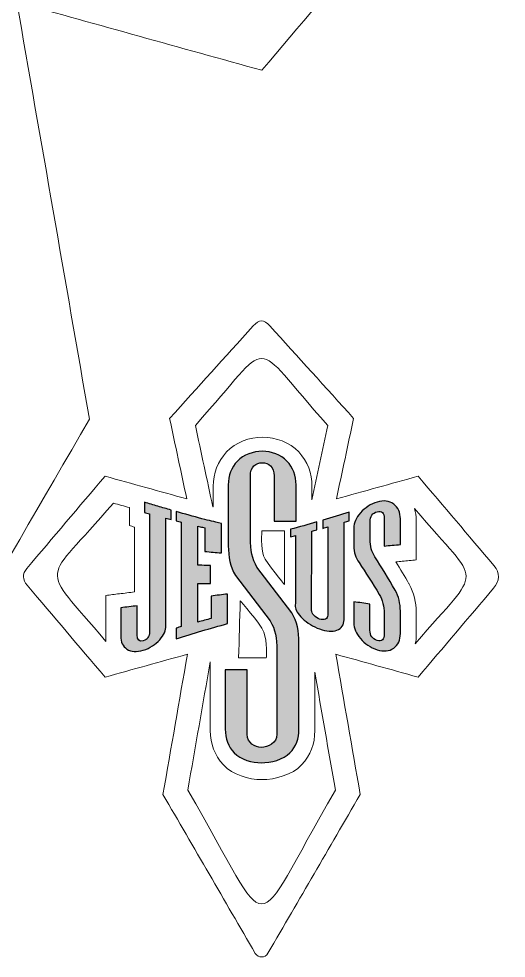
# Model space of a CAD drawing. Header units: millimetres. Extents: x -101 to 101, y -138 to 138.
# Drawn here: x 31.8 to 100.8, y -137.9 to -5 of the extents above; entities that cross this region are included whole.
import ezdxf

# ---------------------------------------------------------------- set-up
doc = ezdxf.new("R2010")
doc.units = ezdxf.units.MM
doc.header["$MEASUREMENT"] = 0
doc.layers.add('color logo', color=7, linetype='Continuous')

msp = doc.modelspace()

# ---------------------------------------------------------------- hatches: boundary and pattern name
at = {"layer": 'color logo'}
h = msp.add_hatch(color=18, dxfattribs=at)
edge = h.paths.add_edge_path()
edge.add_spline(control_points=[(71.4253, -105.4804), (71.4253, -106.7978), (70.9959, -107.9166), (70.1379, -108.8397), (69.28, -109.7624), (67.3704, -110.2283), (66.1025, -110.2283), (64.8153, -110.2283), (63.1312, -109.7627), (62.2729, -108.8397), (61.4148, -107.9165), (60.9856, -106.7916), (60.9856, -105.4726), (60.9856, -105.4726), (60.9856, -97.073), (60.9856, -97.073), (60.9856, -97.073), (64.1063, -97.073), (64.1063, -97.073), (64.1063, -97.073), (64.1063, -106.1966), (64.1063, -106.1966), (64.1063, -107.4372), (65.1859, -108.0585), (66.1025, -108.0585), (67.0063, -108.0585), (68.3046, -107.438), (68.3046, -106.1966), (68.3046, -106.1966), (68.3046, -94.2283), (68.3046, -94.2283), (68.3046, -92.6845), (68.0466, -91.2819), (67.3682, -90.1631), (67.3682, -90.1631), (62.4346, -83.7193), (62.4346, -83.7193), (61.7033, -82.5133), (61.4268, -81.0661), (61.4268, -79.5379), (61.4268, -79.5379), (61.4268, -70.902), (61.4268, -70.902), (61.4268, -69.5831), (61.8562, -68.4659), (62.7141, -67.543), (63.5721, -66.6201), (64.9475, -66.1542), (66.2348, -66.1542), (67.5027, -66.1542), (68.8715, -66.6198), (69.7297, -67.543), (70.5877, -68.466), (71.0169, -69.591), (71.0169, -70.9098), (71.0169, -70.9098), (71.0169, -76.0326), (71.0169, -76.0326), (71.0169, -76.0326), (67.8962, -76.0326), (67.8962, -76.0326), (67.8962, -76.0326), (67.8962, -69.6251), (67.8962, -69.6251), (67.8962, -68.3839), (67.1386, -67.7633), (66.2348, -67.7633), (65.3181, -67.7633), (64.5475, -68.3852), (64.5475, -69.6251), (64.5475, -69.6251), (64.5475, -78.506), (64.5475, -78.506), (64.5475, -80.04), (64.8058, -81.4376), (65.4837, -82.5557), (65.4837, -82.5557), (70.4175, -88.9995), (70.4175, -88.9995), (71.1486, -90.2054), (71.4253, -91.6618), (71.4253, -93.2044), (71.4253, -93.2044), (71.4253, -105.4804), (71.4253, -105.4804)], knot_values=[0, 0, 0, 0, 0.03571429, 0.03571429, 0.03571429, 0.07142857, 0.07142857, 0.07142857, 0.10714286, 0.10714286, 0.10714286, 0.14285714, 0.14285714, 0.14285714, 0.17857143, 0.17857143, 0.17857143, 0.21428571, 0.21428571, 0.21428571, 0.25, 0.25, 0.25, 0.28571429, 0.28571429, 0.28571429, 0.32142857, 0.32142857, 0.32142857, 0.35714286, 0.35714286, 0.35714286, 0.39285714, 0.39285714, 0.39285714, 0.42857143, 0.42857143, 0.42857143, 0.46428571, 0.46428571, 0.46428571, 0.5, 0.5, 0.5, 0.53571429, 0.53571429, 0.53571429, 0.57142857, 0.57142857, 0.57142857, 0.60714286, 0.60714286, 0.60714286, 0.64285714, 0.64285714, 0.64285714, 0.67857143, 0.67857143, 0.67857143, 0.71428571, 0.71428571, 0.71428571, 0.75, 0.75, 0.75, 0.78571429, 0.78571429, 0.78571429, 0.82142857, 0.82142857, 0.82142857, 0.85714286, 0.85714286, 0.85714286, 0.89285714, 0.89285714, 0.89285714, 0.92857143, 0.92857143, 0.92857143, 0.96428571, 0.96428571, 0.96428571, 1, 1, 1, 1], degree=3, periodic=1)
h = msp.add_hatch(color=18, dxfattribs=at)
edge = h.paths.add_edge_path()
edge.add_spline(control_points=[(85.7791, -91.9464), (85.7791, -92.8552), (85.4671, -93.5523), (84.8306, -94.0051), (84.2024, -94.452), (83.4184, -94.5155), (82.485, -94.2215), (81.5374, -93.9233), (80.7582, -93.3842), (80.1201, -92.6411), (79.495, -91.913), (79.1731, -91.1857), (79.1731, -90.4341), (79.1731, -89.439), (79.1731, -88.4414), (79.1748, -87.444), (79.9396, -87.5533), (80.7061, -87.6581), (81.4725, -87.7627), (81.4709, -89.1247), (81.4709, -90.1044), (81.4709, -91.4663), (81.4709, -92.227), (81.8096, -92.7096), (82.485, -92.9033), (83.1509, -93.0944), (83.4813, -92.7828), (83.4813, -91.9765), (83.4813, -90.8879), (83.4813, -90.186), (83.4813, -89.0974), (83.4813, -88.0953), (83.2615, -87.1804), (82.7931, -86.3964), (81.8434, -84.8073), (80.8784, -83.3172), (79.9237, -81.903), (79.4349, -81.2037), (79.1867, -80.425), (79.1874, -79.5549), (79.1882, -78.7147), (79.1891, -77.8719), (79.1891, -77.0317), (79.1891, -76.2801), (79.5104, -75.5684), (80.1344, -74.8566), (80.7704, -74.1313), (81.5467, -73.6076), (82.4929, -73.3331), (83.4231, -73.0633), (84.2062, -73.1543), (84.8322, -73.6223), (85.4676, -74.0974), (85.7791, -74.8111), (85.7791, -75.7197), (85.7791, -76.9267), (85.7791, -78.1338), (85.7791, -79.3409), (85.0144, -79.4116), (84.2494, -79.4843), (83.4862, -79.5573), (83.4862, -78.1133), (83.4862, -77.0934), (83.4862, -75.6494), (83.4862, -74.8432), (83.1567, -74.5201), (82.4929, -74.695), (81.8186, -74.8728), (81.4822, -75.3464), (81.4822, -76.1094), (81.4822, -77.0934), (81.4805, -77.6533), (81.4805, -78.6349), (81.4805, -79.5732), (81.7156, -80.3749), (82.1656, -81.0694), (83.1289, -82.5567), (84.0786, -84.144), (85.0366, -85.8019), (85.53, -86.6969), (85.7791, -87.6853), (85.7791, -88.749), (85.7791, -89.8147), (85.7791, -90.8804), (85.7791, -91.9464)], knot_values=[0, 0, 0, 0, 0.03571429, 0.03571429, 0.03571429, 0.07142857, 0.07142857, 0.07142857, 0.10714286, 0.10714286, 0.10714286, 0.14285714, 0.14285714, 0.14285714, 0.17857143, 0.17857143, 0.17857143, 0.21428571, 0.21428571, 0.21428571, 0.25, 0.25, 0.25, 0.28571429, 0.28571429, 0.28571429, 0.32142857, 0.32142857, 0.32142857, 0.35714286, 0.35714286, 0.35714286, 0.39285714, 0.39285714, 0.39285714, 0.42857143, 0.42857143, 0.42857143, 0.46428571, 0.46428571, 0.46428571, 0.5, 0.5, 0.5, 0.53571429, 0.53571429, 0.53571429, 0.57142857, 0.57142857, 0.57142857, 0.60714286, 0.60714286, 0.60714286, 0.64285714, 0.64285714, 0.64285714, 0.67857143, 0.67857143, 0.67857143, 0.71428571, 0.71428571, 0.71428571, 0.75, 0.75, 0.75, 0.78571429, 0.78571429, 0.78571429, 0.82142857, 0.82142857, 0.82142857, 0.85714286, 0.85714286, 0.85714286, 0.89285714, 0.89285714, 0.89285714, 0.92857143, 0.92857143, 0.92857143, 0.96428571, 0.96428571, 0.96428571, 1, 1, 1, 1], degree=3, periodic=1)
h = msp.add_hatch(color=18, dxfattribs=at)
edge = h.paths.add_edge_path()
edge.add_spline(control_points=[(53.3252, -75.8115), (53.0818, -75.7473), (52.8399, -75.6856), (52.5981, -75.6215), (52.5981, -78.2377), (52.5981, -80.3514), (52.5981, -82.9652), (52.5981, -85.5791), (52.5981, -88.1929), (52.5981, -90.8069), (52.5981, -91.5027), (52.3028, -92.1587), (51.7197, -92.8073), (51.1011, -93.4954), (50.3287, -94.0019), (49.3931, -94.2929), (48.4526, -94.5855), (47.6834, -94.5378), (47.0816, -94.1373), (46.495, -93.7436), (46.2003, -93.1209), (46.2003, -92.2877), (46.2003, -90.9557), (46.2003, -89.6235), (46.2003, -88.2891), (46.9743, -88.1976), (47.7499, -88.1037), (48.5253, -88.0077), (48.5253, -89.5091), (48.5253, -90.624), (48.5253, -92.121), (48.5253, -92.8488), (48.8173, -93.1264), (49.3931, -92.9631), (49.9799, -92.7968), (50.2714, -92.3704), (50.2714, -91.6792), (50.2714, -88.7539), (50.2714, -86.2085), (50.2714, -83.2833), (50.2714, -80.3581), (50.2714, -77.9287), (50.2714, -75.0011), (50.0279, -74.9371), (49.7862, -74.873), (49.5443, -74.8067), (49.5443, -74.493), (49.5443, -73.677), (49.5443, -73.361), (50.1731, -73.5489), (50.8051, -73.7341), (51.434, -73.9197), (52.0628, -74.1049), (52.6948, -74.2881), (53.3252, -74.4712), (53.3252, -74.7527), (53.3252, -75.5344), (53.3252, -75.8115)], knot_values=[0, 0, 0, 0, 0.05263158, 0.05263158, 0.05263158, 0.10526316, 0.10526316, 0.10526316, 0.15789474, 0.15789474, 0.15789474, 0.21052632, 0.21052632, 0.21052632, 0.26315789, 0.26315789, 0.26315789, 0.31578947, 0.31578947, 0.31578947, 0.36842105, 0.36842105, 0.36842105, 0.42105263, 0.42105263, 0.42105263, 0.47368421, 0.47368421, 0.47368421, 0.52631579, 0.52631579, 0.52631579, 0.57894737, 0.57894737, 0.57894737, 0.63157895, 0.63157895, 0.63157895, 0.68421053, 0.68421053, 0.68421053, 0.73684211, 0.73684211, 0.73684211, 0.78947368, 0.78947368, 0.78947368, 0.84210526, 0.84210526, 0.84210526, 0.89473684, 0.89473684, 0.89473684, 0.94736842, 0.94736842, 0.94736842, 1, 1, 1, 1], degree=3, periodic=1)
h = msp.add_hatch(color=18, dxfattribs=at)
edge = h.paths.add_edge_path()
edge.add_spline(control_points=[(61.3179, -90.5323), (60.1055, -90.8641), (58.8918, -91.2086), (57.6806, -91.5714), (56.4699, -91.9342), (55.2572, -92.3107), (54.0463, -92.693), (54.0463, -92.4206), (54.0463, -91.433), (54.0463, -91.1608), (54.2882, -91.0899), (54.5301, -91.0212), (54.7735, -90.9524), (54.7735, -88.2905), (54.7735, -86.3391), (54.7735, -83.677), (54.7735, -81.0152), (54.7735, -78.8511), (54.7735, -76.1869), (54.5301, -76.1251), (54.2882, -76.0632), (54.0463, -75.9991), (54.0463, -75.7268), (54.0463, -74.9519), (54.0463, -74.6773), (55.2572, -75.0205), (56.4683, -75.3623), (57.6806, -75.6843), (58.8902, -76.0056), (59.2288, -76.0606), (60.4413, -76.3604), (60.4413, -77.0585), (60.4413, -77.7544), (60.4413, -78.4501), (60.4413, -79.146), (60.4413, -79.8417), (60.4413, -80.5376), (59.6657, -80.4667), (58.8901, -80.3935), (58.1147, -80.3224), (58.1147, -79.6791), (58.1147, -79.0384), (58.1147, -78.3951), (58.1147, -77.7544), (58.1147, -77.6113), (58.1147, -76.9683), (57.4842, -76.8196), (57.7304, -76.9194), (57.1001, -76.7682), (57.1001, -77.8302), (57.1001, -78.3944), (57.1001, -79.4563), (57.1001, -80.5184), (57.1263, -81.2079), (57.1263, -82.2678), (58.0469, -82.2837), (57.9957, -82.3072), (58.9179, -82.3231), (58.9179, -82.5475), (58.9173, -84.6433), (58.9173, -84.8653), (57.9951, -84.8721), (58.0462, -84.8715), (57.1256, -84.8808), (57.1256, -86.151), (57.1001, -85.9224), (57.1001, -87.1928), (57.1001, -88.463), (57.1001, -89.0461), (57.1001, -90.3164), (57.7304, -90.1425), (58.3608, -89.9707), (58.9913, -89.8014), (58.9913, -89.1581), (58.9913, -89.2023), (58.9913, -88.5615), (58.9913, -87.9183), (58.9913, -87.2775), (58.9913, -86.632), (59.7667, -86.5358), (60.5423, -86.4467), (61.3179, -86.3549), (61.3179, -87.0532), (61.3179, -87.749), (61.3179, -88.4448), (61.3179, -89.1405), (61.3179, -89.8365), (61.3179, -90.5323)], knot_values=[0, 0, 0, 0, 0.03448276, 0.03448276, 0.03448276, 0.06896552, 0.06896552, 0.06896552, 0.10344828, 0.10344828, 0.10344828, 0.13793103, 0.13793103, 0.13793103, 0.17241379, 0.17241379, 0.17241379, 0.20689655, 0.20689655, 0.20689655, 0.24137931, 0.24137931, 0.24137931, 0.27586207, 0.27586207, 0.27586207, 0.31034483, 0.31034483, 0.31034483, 0.34482759, 0.34482759, 0.34482759, 0.37931034, 0.37931034, 0.37931034, 0.4137931, 0.4137931, 0.4137931, 0.44827586, 0.44827586, 0.44827586, 0.48275862, 0.48275862, 0.48275862, 0.51724138, 0.51724138, 0.51724138, 0.55172414, 0.55172414, 0.55172414, 0.5862069, 0.5862069, 0.5862069, 0.62068966, 0.62068966, 0.62068966, 0.65517241, 0.65517241, 0.65517241, 0.68965517, 0.68965517, 0.68965517, 0.72413793, 0.72413793, 0.72413793, 0.75862069, 0.75862069, 0.75862069, 0.79310345, 0.79310345, 0.79310345, 0.82758621, 0.82758621, 0.82758621, 0.86206897, 0.86206897, 0.86206897, 0.89655172, 0.89655172, 0.89655172, 0.93103448, 0.93103448, 0.93103448, 0.96551724, 0.96551724, 0.96551724, 1, 1, 1, 1], degree=3, periodic=1)
h = msp.add_hatch(color=18, dxfattribs=at)
edge = h.paths.add_edge_path()
edge.add_spline(control_points=[(78.5383, -75.9978), (78.2988, -76.0637), (78.0607, -76.1299), (77.8229, -76.1936), (77.8229, -78.5667), (77.8213, -80.5159), (77.815, -82.8869), (77.8085, -85.2578), (77.8034, -87.6285), (77.8022, -89.9991), (77.8019, -90.6962), (77.4706, -91.2022), (76.7914, -91.4635), (76.1213, -91.7215), (75.3025, -91.6478), (74.3499, -91.295), (73.4022, -90.9442), (72.5982, -90.4299), (71.9196, -89.7989), (71.2489, -89.1753), (70.9079, -88.6238), (70.9087, -88.1067), (70.9112, -86.3507), (70.9215, -84.5949), (70.9326, -82.8367), (70.9439, -81.0808), (70.947, -79.8381), (70.947, -78.0823), (70.709, -78.1368), (70.4696, -78.194), (70.2332, -78.253), (70.2332, -78.0685), (70.2333, -77.3687), (70.2333, -77.1842), (71.4724, -76.8517), (72.7131, -76.5101), (73.9554, -76.1548), (73.9554, -76.3757), (73.9554, -77.0675), (73.9554, -77.2862), (73.7176, -77.3499), (73.478, -77.4114), (73.24, -77.4752), (73.2386, -79.5385), (73.2338, -81.1333), (73.2241, -83.1987), (73.2145, -85.2622), (73.208, -86.6022), (73.2066, -88.6656), (73.2064, -88.8934), (73.3231, -89.124), (73.5466, -89.3601), (73.7734, -89.5998), (74.0399, -89.7759), (74.3499, -89.8818), (74.6657, -89.9897), (74.9398, -89.9975), (75.1642, -89.8955), (75.3902, -89.7927), (75.5042, -89.6107), (75.5043, -89.3601), (75.5059, -87.0782), (75.5108, -85.524), (75.5188, -83.2444), (75.5268, -80.9602), (75.5299, -79.1424), (75.5314, -76.8603), (75.292, -76.9242), (75.054, -76.9879), (74.8146, -77.0518), (74.8146, -76.824), (74.8146, -76.132), (74.8146, -75.9021), (76.0553, -75.5308), (77.296, -75.1551), (78.5383, -74.7769), (78.5383, -75.0434), (78.5383, -75.7312), (78.5383, -75.9978)], knot_values=[0, 0, 0, 0, 0.03846154, 0.03846154, 0.03846154, 0.07692308, 0.07692308, 0.07692308, 0.11538462, 0.11538462, 0.11538462, 0.15384615, 0.15384615, 0.15384615, 0.19230769, 0.19230769, 0.19230769, 0.23076923, 0.23076923, 0.23076923, 0.26923077, 0.26923077, 0.26923077, 0.30769231, 0.30769231, 0.30769231, 0.34615385, 0.34615385, 0.34615385, 0.38461538, 0.38461538, 0.38461538, 0.42307692, 0.42307692, 0.42307692, 0.46153846, 0.46153846, 0.46153846, 0.5, 0.5, 0.5, 0.53846154, 0.53846154, 0.53846154, 0.57692308, 0.57692308, 0.57692308, 0.61538462, 0.61538462, 0.61538462, 0.65384615, 0.65384615, 0.65384615, 0.69230769, 0.69230769, 0.69230769, 0.73076923, 0.73076923, 0.73076923, 0.76923077, 0.76923077, 0.76923077, 0.80769231, 0.80769231, 0.80769231, 0.84615385, 0.84615385, 0.84615385, 0.88461538, 0.88461538, 0.88461538, 0.92307692, 0.92307692, 0.92307692, 0.96153846, 0.96153846, 0.96153846, 1, 1, 1, 1], degree=3, periodic=1)

# ---------------------------------------------------------------- linework, layer by layer
at = {"layer": 'color logo', "color": 1, "lineweight": 9}
for points, knots in [([(-2.4107, -128.529), (-15.3626, -106.2261), (-28.3144, -83.9232), (-41.2663, -61.6203), (-37.8406, -41.9474), (-34.4149, -22.2744), (-30.9892, -2.6015), (-42.5883, -5.829), (-54.0458, -9.0173), (-65.6457, -12.245), (-77.0723, 1.2243), (-87.0316, 12.964), (-98.4582, 26.4334), (-100.4158, 28.7411), (-100.569, 31.1891), (-98.573, 33.5412), (-87.5972, 46.4793), (-76.6215, 59.4171), (-65.6457, 72.3552), (-54.1831, 69.1659), (-42.7226, 65.9774), (-31.2406, 62.7829), (-33.6509, 74.0776), (-36.0613, 85.3721), (-38.4716, 96.6668), (-26.2733, 110.1599), (-15.4923, 122.0849), (-3.2939, 135.5779), (-0.7508, 138.3917), (1.2281, 138.4242), (3.7712, 135.6115), (15.5072, 122.6299), (27.2432, 109.6485), (38.9792, 96.6668), (36.5689, 85.3721), (34.1585, 74.0776), (31.7482, 62.7829), (43.217, 65.9738), (54.6842, 69.1643), (66.1531, 72.3552), (77.3654, 59.1386), (86.8707, 47.9341), (98.0831, 34.7174), (100.7544, 31.5689), (100.5763, 28.3317), (97.9077, 25.1858), (87.3228, 12.7088), (76.738, 0.2319), (66.1531, -12.245), (54.5466, -9.0155), (43.0949, -5.8289), (31.4965, -2.6015), (34.9223, -22.2744), (38.3481, -41.9474), (41.7739, -61.6203), (28.2687, -84.8756), (16.4428, -105.2392), (2.9376, -128.4943), (1.7541, -130.5315), (-1.2384, -130.5482), (-2.4107, -128.529)], [0, 0, 0, 0, 0.05, 0.05, 0.05, 0.1, 0.1, 0.1, 0.15, 0.15, 0.15, 0.2, 0.2, 0.2, 0.25, 0.25, 0.25, 0.3, 0.3, 0.3, 0.35, 0.35, 0.35, 0.4, 0.4, 0.4, 0.45, 0.45, 0.45, 0.5, 0.5, 0.5, 0.55, 0.55, 0.55, 0.6, 0.6, 0.6, 0.65, 0.65, 0.65, 0.7, 0.7, 0.7, 0.75, 0.75, 0.75, 0.8, 0.8, 0.8, 0.85, 0.85, 0.85, 0.9, 0.9, 0.9, 0.95, 0.95, 0.95, 1, 1, 1, 1]), ([(65.241, -137.1994), (60.8873, -129.7023), (56.5335, -122.2051), (52.1798, -114.708), (53.3313, -108.0949), (54.4829, -101.4819), (55.6344, -94.8688), (51.7354, -95.9538), (47.8839, -97.0255), (43.9846, -98.1106), (40.1436, -93.5829), (36.7958, -89.6365), (32.9547, -85.1088), (32.2967, -84.3331), (32.2452, -83.5101), (32.9162, -82.7196), (36.6057, -78.3704), (40.2951, -74.0213), (43.9846, -69.6723), (47.8378, -70.7442), (51.6902, -71.8162), (55.5499, -72.8899), (54.7397, -69.0932), (53.9294, -65.2965), (53.1192, -61.4998), (57.2196, -56.9642), (60.8437, -52.9556), (64.9442, -48.4199), (65.799, -47.4741), (66.4642, -47.4632), (67.3191, -48.4086), (71.2641, -52.7724), (75.2092, -57.1362), (79.1542, -61.4998), (78.344, -65.2965), (77.5338, -69.0932), (76.7235, -72.8899), (80.5788, -71.8174), (84.4335, -70.7448), (88.2887, -69.6723), (92.0577, -74.115), (95.2529, -77.8814), (99.022, -82.3241), (99.9199, -83.3824), (99.86, -84.4706), (98.963, -85.5281), (95.4049, -89.7223), (91.8468, -93.9164), (88.2887, -98.1106), (84.3872, -97.0249), (80.5377, -95.9537), (76.6389, -94.8688), (77.7905, -101.4819), (78.9421, -108.0949), (80.0937, -114.708), (75.5539, -122.5252), (71.5786, -129.3704), (67.0389, -137.1876), (66.641, -137.8725), (65.6351, -137.8781), (65.241, -137.1994)], [0, 0, 0, 0, 0.05, 0.05, 0.05, 0.1, 0.1, 0.1, 0.15, 0.15, 0.15, 0.2, 0.2, 0.2, 0.25, 0.25, 0.25, 0.3, 0.3, 0.3, 0.35, 0.35, 0.35, 0.4, 0.4, 0.4, 0.45, 0.45, 0.45, 0.5, 0.5, 0.5, 0.55, 0.55, 0.55, 0.6, 0.6, 0.6, 0.65, 0.65, 0.65, 0.7, 0.7, 0.7, 0.75, 0.75, 0.75, 0.8, 0.8, 0.8, 0.85, 0.85, 0.85, 0.9, 0.9, 0.9, 0.95, 0.95, 0.95, 1, 1, 1, 1]), ([(59.224, -74.0002), (59.2505, -74.0068), (59.2771, -74.0131), (59.3036, -74.0196), (59.3036, -73.0452), (59.3036, -72.071), (59.3036, -71.0966), (59.3036, -69.2569), (59.9214, -67.5989), (61.1756, -66.2499), (62.4667, -64.8609), (64.4233, -64.1638), (66.2966, -64.1638), (68.1615, -64.1638), (70.1073, -64.8682), (71.3918, -66.2499), (72.646, -67.5992), (73.2636, -69.2649), (73.2636, -71.1044), (73.2636, -71.7351), (73.2636, -72.3659), (73.2636, -72.9965), (74.0118, -69.4907), (74.7599, -65.9849), (75.5081, -62.4793), (64.1165, -49.8786), (68.1825, -49.8504), (56.7654, -62.4793), (57.5849, -66.3196), (58.4045, -70.1599), (59.224, -74.0002)], [0, 0, 0, 0, 0.1, 0.1, 0.1, 0.2, 0.2, 0.2, 0.3, 0.3, 0.3, 0.4, 0.4, 0.4, 0.5, 0.5, 0.5, 0.6, 0.6, 0.6, 0.7, 0.7, 0.7, 0.8, 0.8, 0.8, 0.9, 0.9, 0.9, 1, 1, 1, 1]), ([(44.1082, -93.0599), (44.0874, -92.8706), (44.077, -92.6777), (44.077, -92.4823), (44.077, -91.1494), (44.077, -89.8165), (44.077, -88.4836), (44.077, -87.8364), (44.077, -87.189), (44.077, -86.5417), (44.7198, -86.4657), (45.3627, -86.3898), (46.0055, -86.3137), (46.7199, -86.2293), (47.4342, -86.143), (48.1482, -86.0548), (48.1482, -85.1959), (48.1482, -84.3368), (48.1482, -83.4779), (48.1482, -81.2743), (48.1482, -79.0707), (48.1482, -76.8672), (47.9058, -76.8007), (47.6634, -76.7343), (47.421, -76.6678), (47.421, -76.1122), (47.421, -75.5568), (47.421, -75.0012), (47.421, -74.7066), (47.421, -74.412), (47.421, -74.1175), (46.6661, -73.9075), (45.9112, -73.6973), (45.1563, -73.4873), (35.1613, -85.2693), (34.4398, -81.6631), (44.1082, -93.0599)], [0, 0, 0, 0, 0.08333333, 0.08333333, 0.08333333, 0.16666667, 0.16666667, 0.16666667, 0.25, 0.25, 0.25, 0.33333333, 0.33333333, 0.33333333, 0.41666667, 0.41666667, 0.41666667, 0.5, 0.5, 0.5, 0.58333333, 0.58333333, 0.58333333, 0.66666667, 0.66666667, 0.66666667, 0.75, 0.75, 0.75, 0.83333333, 0.83333333, 0.83333333, 0.91666667, 0.91666667, 0.91666667, 1, 1, 1, 1]), ([(87.7729, -74.2603), (87.9427, -74.7802), (88.0258, -75.3373), (88.0258, -75.9143), (88.0258, -77.1213), (88.0258, -78.3284), (88.0258, -79.5355), (88.0258, -80.1996), (88.0258, -80.8637), (88.0258, -81.528), (87.3645, -81.5891), (86.7031, -81.65), (86.0418, -81.7111), (85.7426, -81.7387), (85.4435, -81.7667), (85.1444, -81.7949), (85.7753, -82.8217), (86.3874, -83.8602), (86.9901, -84.9032), (86.9938, -84.9095), (86.9975, -84.9159), (87.0012, -84.9222), (87.0047, -84.9287), (87.0083, -84.9351), (87.0118, -84.9415), (87.6927, -86.1765), (88.0258, -87.5334), (88.0258, -88.9434), (88.0258, -90.0093), (88.0258, -91.075), (88.0258, -92.1408), (88.0258, -92.5716), (87.9793, -92.9907), (87.8846, -93.3907), (97.5198, -82.0332), (97.4439, -85.66), (87.7729, -74.2603)], [0, 0, 0, 0, 0.08333333, 0.08333333, 0.08333333, 0.16666667, 0.16666667, 0.16666667, 0.25, 0.25, 0.25, 0.33333333, 0.33333333, 0.33333333, 0.41666667, 0.41666667, 0.41666667, 0.5, 0.5, 0.5, 0.58333333, 0.58333333, 0.58333333, 0.66666667, 0.66666667, 0.66666667, 0.75, 0.75, 0.75, 0.83333333, 0.83333333, 0.83333333, 0.91666667, 0.91666667, 0.91666667, 1, 1, 1, 1]), ([(69.3596, -77.414), (68.2958, -77.4184), (67.232, -77.4227), (66.1682, -77.4271), (66.1682, -77.4271), (66.0125, -79.9582), (66.4128, -80.9587), (66.813, -81.9594), (69.3581, -84.9832), (69.3581, -84.9832), (69.3586, -82.4602), (69.3591, -79.9371), (69.3596, -77.414)], [0, 0, 0, 0, 0.25, 0.25, 0.25, 0.5, 0.5, 0.5, 0.75, 0.75, 0.75, 1, 1, 1, 1]), ([(62.8877, -95.3799), (64.1922, -95.3839), (65.4966, -95.3878), (66.8011, -95.3918), (66.8011, -95.3918), (66.979, -93.0675), (66.4453, -91.7334), (65.9117, -90.3993), (63.1101, -87.3309), (63.1101, -87.3309), (63.036, -90.0138), (62.9619, -92.6969), (62.8877, -95.3799)], [0, 0, 0, 0, 0.25, 0.25, 0.25, 0.5, 0.5, 0.5, 0.75, 0.75, 0.75, 1, 1, 1, 1]), ([(73.672, -97.4251), (73.672, -100.175), (73.672, -102.9251), (73.672, -105.675), (73.672, -107.5139), (73.0537, -109.1732), (71.7999, -110.5218), (70.4919, -111.9289), (68.0479, -112.6077), (66.1642, -112.6077), (64.2837, -112.6077), (62.0378, -111.9238), (60.7344, -110.5219), (59.4799, -109.1725), (58.8624, -107.5068), (58.8624, -105.6672), (58.8624, -102.4202), (58.8624, -99.1732), (58.8624, -95.9262), (57.8087, -101.977), (56.7551, -108.0277), (55.7014, -114.0785), (68.1839, -135.5732), (64.0894, -135.5732), (76.572, -114.0785), (75.6053, -108.5274), (74.6386, -102.9762), (73.672, -97.4251)], [0, 0, 0, 0, 0.11111111, 0.11111111, 0.11111111, 0.22222222, 0.22222222, 0.22222222, 0.33333333, 0.33333333, 0.33333333, 0.44444444, 0.44444444, 0.44444444, 0.55555556, 0.55555556, 0.55555556, 0.66666667, 0.66666667, 0.66666667, 0.77777778, 0.77777778, 0.77777778, 0.88888889, 0.88888889, 0.88888889, 1, 1, 1, 1])]:
    msp.add_open_spline(points, degree=3, knots=knots, dxfattribs=at)
at = {"layer": 'color logo'}
for points, knots in [([(71.4253, -105.4804), (71.4253, -106.7978), (70.9959, -107.9166), (70.1379, -108.8397), (69.28, -109.7624), (67.3704, -110.2283), (66.1025, -110.2283), (64.8153, -110.2283), (63.1312, -109.7627), (62.2729, -108.8397), (61.4148, -107.9165), (60.9856, -106.7916), (60.9856, -105.4726), (60.9856, -105.4726), (60.9856, -97.073), (60.9856, -97.073), (60.9856, -97.073), (64.1063, -97.073), (64.1063, -97.073), (64.1063, -97.073), (64.1063, -106.1966), (64.1063, -106.1966), (64.1063, -107.4372), (65.1859, -108.0585), (66.1025, -108.0585), (67.0063, -108.0585), (68.3046, -107.438), (68.3046, -106.1966), (68.3046, -106.1966), (68.3046, -94.2283), (68.3046, -94.2283), (68.3046, -92.6845), (68.0466, -91.2819), (67.3682, -90.1631), (67.3682, -90.1631), (62.4346, -83.7193), (62.4346, -83.7193), (61.7033, -82.5133), (61.4268, -81.0661), (61.4268, -79.5379), (61.4268, -79.5379), (61.4268, -70.902), (61.4268, -70.902), (61.4268, -69.5831), (61.8562, -68.4659), (62.7141, -67.543), (63.5721, -66.6201), (64.9475, -66.1542), (66.2348, -66.1542), (67.5027, -66.1542), (68.8715, -66.6198), (69.7297, -67.543), (70.5877, -68.466), (71.0169, -69.591), (71.0169, -70.9098), (71.0169, -70.9098), (71.0169, -76.0326), (71.0169, -76.0326), (71.0169, -76.0326), (67.8962, -76.0326), (67.8962, -76.0326), (67.8962, -76.0326), (67.8962, -69.6251), (67.8962, -69.6251), (67.8962, -68.3839), (67.1386, -67.7633), (66.2348, -67.7633), (65.3181, -67.7633), (64.5475, -68.3852), (64.5475, -69.6251), (64.5475, -69.6251), (64.5475, -78.506), (64.5475, -78.506), (64.5475, -80.04), (64.8058, -81.4376), (65.4837, -82.5557), (65.4837, -82.5557), (70.4175, -88.9995), (70.4175, -88.9995), (71.1486, -90.2054), (71.4253, -91.6618), (71.4253, -93.2044), (71.4253, -93.2044), (71.4253, -105.4804), (71.4253, -105.4804)], [0, 0, 0, 0, 0.03571429, 0.03571429, 0.03571429, 0.07142857, 0.07142857, 0.07142857, 0.10714286, 0.10714286, 0.10714286, 0.14285714, 0.14285714, 0.14285714, 0.17857143, 0.17857143, 0.17857143, 0.21428571, 0.21428571, 0.21428571, 0.25, 0.25, 0.25, 0.28571429, 0.28571429, 0.28571429, 0.32142857, 0.32142857, 0.32142857, 0.35714286, 0.35714286, 0.35714286, 0.39285714, 0.39285714, 0.39285714, 0.42857143, 0.42857143, 0.42857143, 0.46428571, 0.46428571, 0.46428571, 0.5, 0.5, 0.5, 0.53571429, 0.53571429, 0.53571429, 0.57142857, 0.57142857, 0.57142857, 0.60714286, 0.60714286, 0.60714286, 0.64285714, 0.64285714, 0.64285714, 0.67857143, 0.67857143, 0.67857143, 0.71428571, 0.71428571, 0.71428571, 0.75, 0.75, 0.75, 0.78571429, 0.78571429, 0.78571429, 0.82142857, 0.82142857, 0.82142857, 0.85714286, 0.85714286, 0.85714286, 0.89285714, 0.89285714, 0.89285714, 0.92857143, 0.92857143, 0.92857143, 0.96428571, 0.96428571, 0.96428571, 1, 1, 1, 1]), ([(85.7791, -91.9464), (85.7791, -92.8552), (85.4671, -93.5523), (84.8306, -94.0051), (84.2024, -94.452), (83.4184, -94.5155), (82.485, -94.2215), (81.5374, -93.9233), (80.7582, -93.3842), (80.1201, -92.6411), (79.495, -91.913), (79.1731, -91.1857), (79.1731, -90.4341), (79.1731, -89.439), (79.1731, -88.4414), (79.1748, -87.444), (79.9396, -87.5533), (80.7061, -87.6581), (81.4725, -87.7627), (81.4709, -89.1247), (81.4709, -90.1044), (81.4709, -91.4663), (81.4709, -92.227), (81.8096, -92.7096), (82.485, -92.9033), (83.1509, -93.0944), (83.4813, -92.7828), (83.4813, -91.9765), (83.4813, -90.8879), (83.4813, -90.186), (83.4813, -89.0974), (83.4813, -88.0953), (83.2615, -87.1804), (82.7931, -86.3964), (81.8434, -84.8073), (80.8784, -83.3172), (79.9237, -81.903), (79.4349, -81.2037), (79.1867, -80.425), (79.1874, -79.5549), (79.1882, -78.7147), (79.1891, -77.8719), (79.1891, -77.0317), (79.1891, -76.2801), (79.5104, -75.5684), (80.1344, -74.8566), (80.7704, -74.1313), (81.5467, -73.6076), (82.4929, -73.3331), (83.4231, -73.0633), (84.2062, -73.1543), (84.8322, -73.6223), (85.4676, -74.0974), (85.7791, -74.8111), (85.7791, -75.7197), (85.7791, -76.9267), (85.7791, -78.1338), (85.7791, -79.3409), (85.0144, -79.4116), (84.2494, -79.4843), (83.4862, -79.5573), (83.4862, -78.1133), (83.4862, -77.0934), (83.4862, -75.6494), (83.4862, -74.8432), (83.1567, -74.5201), (82.4929, -74.695), (81.8186, -74.8728), (81.4822, -75.3464), (81.4822, -76.1094), (81.4822, -77.0934), (81.4805, -77.6533), (81.4805, -78.6349), (81.4805, -79.5732), (81.7156, -80.3749), (82.1656, -81.0694), (83.1289, -82.5567), (84.0786, -84.144), (85.0366, -85.8019), (85.53, -86.6969), (85.7791, -87.6853), (85.7791, -88.749), (85.7791, -89.8147), (85.7791, -90.8804), (85.7791, -91.9464)], [0, 0, 0, 0, 0.03571429, 0.03571429, 0.03571429, 0.07142857, 0.07142857, 0.07142857, 0.10714286, 0.10714286, 0.10714286, 0.14285714, 0.14285714, 0.14285714, 0.17857143, 0.17857143, 0.17857143, 0.21428571, 0.21428571, 0.21428571, 0.25, 0.25, 0.25, 0.28571429, 0.28571429, 0.28571429, 0.32142857, 0.32142857, 0.32142857, 0.35714286, 0.35714286, 0.35714286, 0.39285714, 0.39285714, 0.39285714, 0.42857143, 0.42857143, 0.42857143, 0.46428571, 0.46428571, 0.46428571, 0.5, 0.5, 0.5, 0.53571429, 0.53571429, 0.53571429, 0.57142857, 0.57142857, 0.57142857, 0.60714286, 0.60714286, 0.60714286, 0.64285714, 0.64285714, 0.64285714, 0.67857143, 0.67857143, 0.67857143, 0.71428571, 0.71428571, 0.71428571, 0.75, 0.75, 0.75, 0.78571429, 0.78571429, 0.78571429, 0.82142857, 0.82142857, 0.82142857, 0.85714286, 0.85714286, 0.85714286, 0.89285714, 0.89285714, 0.89285714, 0.92857143, 0.92857143, 0.92857143, 0.96428571, 0.96428571, 0.96428571, 1, 1, 1, 1]), ([(53.3252, -75.8115), (53.0818, -75.7473), (52.8399, -75.6856), (52.5981, -75.6215), (52.5981, -78.2377), (52.5981, -80.3514), (52.5981, -82.9652), (52.5981, -85.5791), (52.5981, -88.1929), (52.5981, -90.8069), (52.5981, -91.5027), (52.3028, -92.1587), (51.7197, -92.8073), (51.1011, -93.4954), (50.3287, -94.0019), (49.3931, -94.2929), (48.4526, -94.5855), (47.6834, -94.5378), (47.0816, -94.1373), (46.495, -93.7436), (46.2003, -93.1209), (46.2003, -92.2877), (46.2003, -90.9557), (46.2003, -89.6235), (46.2003, -88.2891), (46.9743, -88.1976), (47.7499, -88.1037), (48.5253, -88.0077), (48.5253, -89.5091), (48.5253, -90.624), (48.5253, -92.121), (48.5253, -92.8488), (48.8173, -93.1264), (49.3931, -92.9631), (49.9799, -92.7968), (50.2714, -92.3704), (50.2714, -91.6792), (50.2714, -88.7539), (50.2714, -86.2085), (50.2714, -83.2833), (50.2714, -80.3581), (50.2714, -77.9287), (50.2714, -75.0011), (50.0279, -74.9371), (49.7862, -74.873), (49.5443, -74.8067), (49.5443, -74.493), (49.5443, -73.677), (49.5443, -73.361), (50.1731, -73.5489), (50.8051, -73.7341), (51.434, -73.9197), (52.0628, -74.1049), (52.6948, -74.2881), (53.3252, -74.4712), (53.3252, -74.7527), (53.3252, -75.5344), (53.3252, -75.8115)], [0, 0, 0, 0, 0.05263158, 0.05263158, 0.05263158, 0.10526316, 0.10526316, 0.10526316, 0.15789474, 0.15789474, 0.15789474, 0.21052632, 0.21052632, 0.21052632, 0.26315789, 0.26315789, 0.26315789, 0.31578947, 0.31578947, 0.31578947, 0.36842105, 0.36842105, 0.36842105, 0.42105263, 0.42105263, 0.42105263, 0.47368421, 0.47368421, 0.47368421, 0.52631579, 0.52631579, 0.52631579, 0.57894737, 0.57894737, 0.57894737, 0.63157895, 0.63157895, 0.63157895, 0.68421053, 0.68421053, 0.68421053, 0.73684211, 0.73684211, 0.73684211, 0.78947368, 0.78947368, 0.78947368, 0.84210526, 0.84210526, 0.84210526, 0.89473684, 0.89473684, 0.89473684, 0.94736842, 0.94736842, 0.94736842, 1, 1, 1, 1]), ([(61.3179, -90.5323), (60.1055, -90.8641), (58.8918, -91.2086), (57.6806, -91.5714), (56.4699, -91.9342), (55.2572, -92.3107), (54.0463, -92.693), (54.0463, -92.4206), (54.0463, -91.433), (54.0463, -91.1608), (54.2882, -91.0899), (54.5301, -91.0212), (54.7735, -90.9524), (54.7735, -88.2905), (54.7735, -86.3391), (54.7735, -83.677), (54.7735, -81.0152), (54.7735, -78.8511), (54.7735, -76.1869), (54.5301, -76.1251), (54.2882, -76.0632), (54.0463, -75.9991), (54.0463, -75.7268), (54.0463, -74.9519), (54.0463, -74.6773), (55.2572, -75.0205), (56.4683, -75.3623), (57.6806, -75.6843), (58.8902, -76.0056), (59.2288, -76.0606), (60.4413, -76.3604), (60.4413, -77.0585), (60.4413, -77.7544), (60.4413, -78.4501), (60.4413, -79.146), (60.4413, -79.8417), (60.4413, -80.5376), (59.6657, -80.4667), (58.8901, -80.3935), (58.1147, -80.3224), (58.1147, -79.6791), (58.1147, -79.0384), (58.1147, -78.3951), (58.1147, -77.7544), (58.1147, -77.6113), (58.1147, -76.9683), (57.4842, -76.8196), (57.7304, -76.9194), (57.1001, -76.7682), (57.1001, -77.8302), (57.1001, -78.3944), (57.1001, -79.4563), (57.1001, -80.5184), (57.1263, -81.2079), (57.1263, -82.2678), (58.0469, -82.2837), (57.9957, -82.3072), (58.9179, -82.3231), (58.9179, -82.5475), (58.9173, -84.6433), (58.9173, -84.8653), (57.9951, -84.8721), (58.0462, -84.8715), (57.1256, -84.8808), (57.1256, -86.151), (57.1001, -85.9224), (57.1001, -87.1928), (57.1001, -88.463), (57.1001, -89.0461), (57.1001, -90.3164), (57.7304, -90.1425), (58.3608, -89.9707), (58.9913, -89.8014), (58.9913, -89.1581), (58.9913, -89.2023), (58.9913, -88.5615), (58.9913, -87.9183), (58.9913, -87.2775), (58.9913, -86.632), (59.7667, -86.5358), (60.5423, -86.4467), (61.3179, -86.3549), (61.3179, -87.0532), (61.3179, -87.749), (61.3179, -88.4448), (61.3179, -89.1405), (61.3179, -89.8365), (61.3179, -90.5323)], [0, 0, 0, 0, 0.03448276, 0.03448276, 0.03448276, 0.06896552, 0.06896552, 0.06896552, 0.10344828, 0.10344828, 0.10344828, 0.13793103, 0.13793103, 0.13793103, 0.17241379, 0.17241379, 0.17241379, 0.20689655, 0.20689655, 0.20689655, 0.24137931, 0.24137931, 0.24137931, 0.27586207, 0.27586207, 0.27586207, 0.31034483, 0.31034483, 0.31034483, 0.34482759, 0.34482759, 0.34482759, 0.37931034, 0.37931034, 0.37931034, 0.4137931, 0.4137931, 0.4137931, 0.44827586, 0.44827586, 0.44827586, 0.48275862, 0.48275862, 0.48275862, 0.51724138, 0.51724138, 0.51724138, 0.55172414, 0.55172414, 0.55172414, 0.5862069, 0.5862069, 0.5862069, 0.62068966, 0.62068966, 0.62068966, 0.65517241, 0.65517241, 0.65517241, 0.68965517, 0.68965517, 0.68965517, 0.72413793, 0.72413793, 0.72413793, 0.75862069, 0.75862069, 0.75862069, 0.79310345, 0.79310345, 0.79310345, 0.82758621, 0.82758621, 0.82758621, 0.86206897, 0.86206897, 0.86206897, 0.89655172, 0.89655172, 0.89655172, 0.93103448, 0.93103448, 0.93103448, 0.96551724, 0.96551724, 0.96551724, 1, 1, 1, 1]), ([(78.5383, -75.9978), (78.2988, -76.0637), (78.0607, -76.1299), (77.8229, -76.1936), (77.8229, -78.5667), (77.8213, -80.5159), (77.815, -82.8869), (77.8085, -85.2578), (77.8034, -87.6285), (77.8022, -89.9991), (77.8019, -90.6962), (77.4706, -91.2022), (76.7914, -91.4635), (76.1213, -91.7215), (75.3025, -91.6478), (74.3499, -91.295), (73.4022, -90.9442), (72.5982, -90.4299), (71.9196, -89.7989), (71.2489, -89.1753), (70.9079, -88.6238), (70.9087, -88.1067), (70.9112, -86.3507), (70.9215, -84.5949), (70.9326, -82.8367), (70.9439, -81.0808), (70.947, -79.8381), (70.947, -78.0823), (70.709, -78.1368), (70.4696, -78.194), (70.2332, -78.253), (70.2332, -78.0685), (70.2333, -77.3687), (70.2333, -77.1842), (71.4724, -76.8517), (72.7131, -76.5101), (73.9554, -76.1548), (73.9554, -76.3757), (73.9554, -77.0675), (73.9554, -77.2862), (73.7176, -77.3499), (73.478, -77.4114), (73.24, -77.4752), (73.2386, -79.5385), (73.2338, -81.1333), (73.2241, -83.1987), (73.2145, -85.2622), (73.208, -86.6022), (73.2066, -88.6656), (73.2064, -88.8934), (73.3231, -89.124), (73.5466, -89.3601), (73.7734, -89.5998), (74.0399, -89.7759), (74.3499, -89.8818), (74.6657, -89.9897), (74.9398, -89.9975), (75.1642, -89.8955), (75.3902, -89.7927), (75.5042, -89.6107), (75.5043, -89.3601), (75.5059, -87.0782), (75.5108, -85.524), (75.5188, -83.2444), (75.5268, -80.9602), (75.5299, -79.1424), (75.5314, -76.8603), (75.292, -76.9242), (75.054, -76.9879), (74.8146, -77.0518), (74.8146, -76.824), (74.8146, -76.132), (74.8146, -75.9021), (76.0553, -75.5308), (77.296, -75.1551), (78.5383, -74.7769), (78.5383, -75.0434), (78.5383, -75.7312), (78.5383, -75.9978)], [0, 0, 0, 0, 0.03846154, 0.03846154, 0.03846154, 0.07692308, 0.07692308, 0.07692308, 0.11538462, 0.11538462, 0.11538462, 0.15384615, 0.15384615, 0.15384615, 0.19230769, 0.19230769, 0.19230769, 0.23076923, 0.23076923, 0.23076923, 0.26923077, 0.26923077, 0.26923077, 0.30769231, 0.30769231, 0.30769231, 0.34615385, 0.34615385, 0.34615385, 0.38461538, 0.38461538, 0.38461538, 0.42307692, 0.42307692, 0.42307692, 0.46153846, 0.46153846, 0.46153846, 0.5, 0.5, 0.5, 0.53846154, 0.53846154, 0.53846154, 0.57692308, 0.57692308, 0.57692308, 0.61538462, 0.61538462, 0.61538462, 0.65384615, 0.65384615, 0.65384615, 0.69230769, 0.69230769, 0.69230769, 0.73076923, 0.73076923, 0.73076923, 0.76923077, 0.76923077, 0.76923077, 0.80769231, 0.80769231, 0.80769231, 0.84615385, 0.84615385, 0.84615385, 0.88461538, 0.88461538, 0.88461538, 0.92307692, 0.92307692, 0.92307692, 0.96153846, 0.96153846, 0.96153846, 1, 1, 1, 1])]:
    msp.add_open_spline(points, degree=3, knots=knots, dxfattribs=at)

doc.saveas('drawing.dxf')
